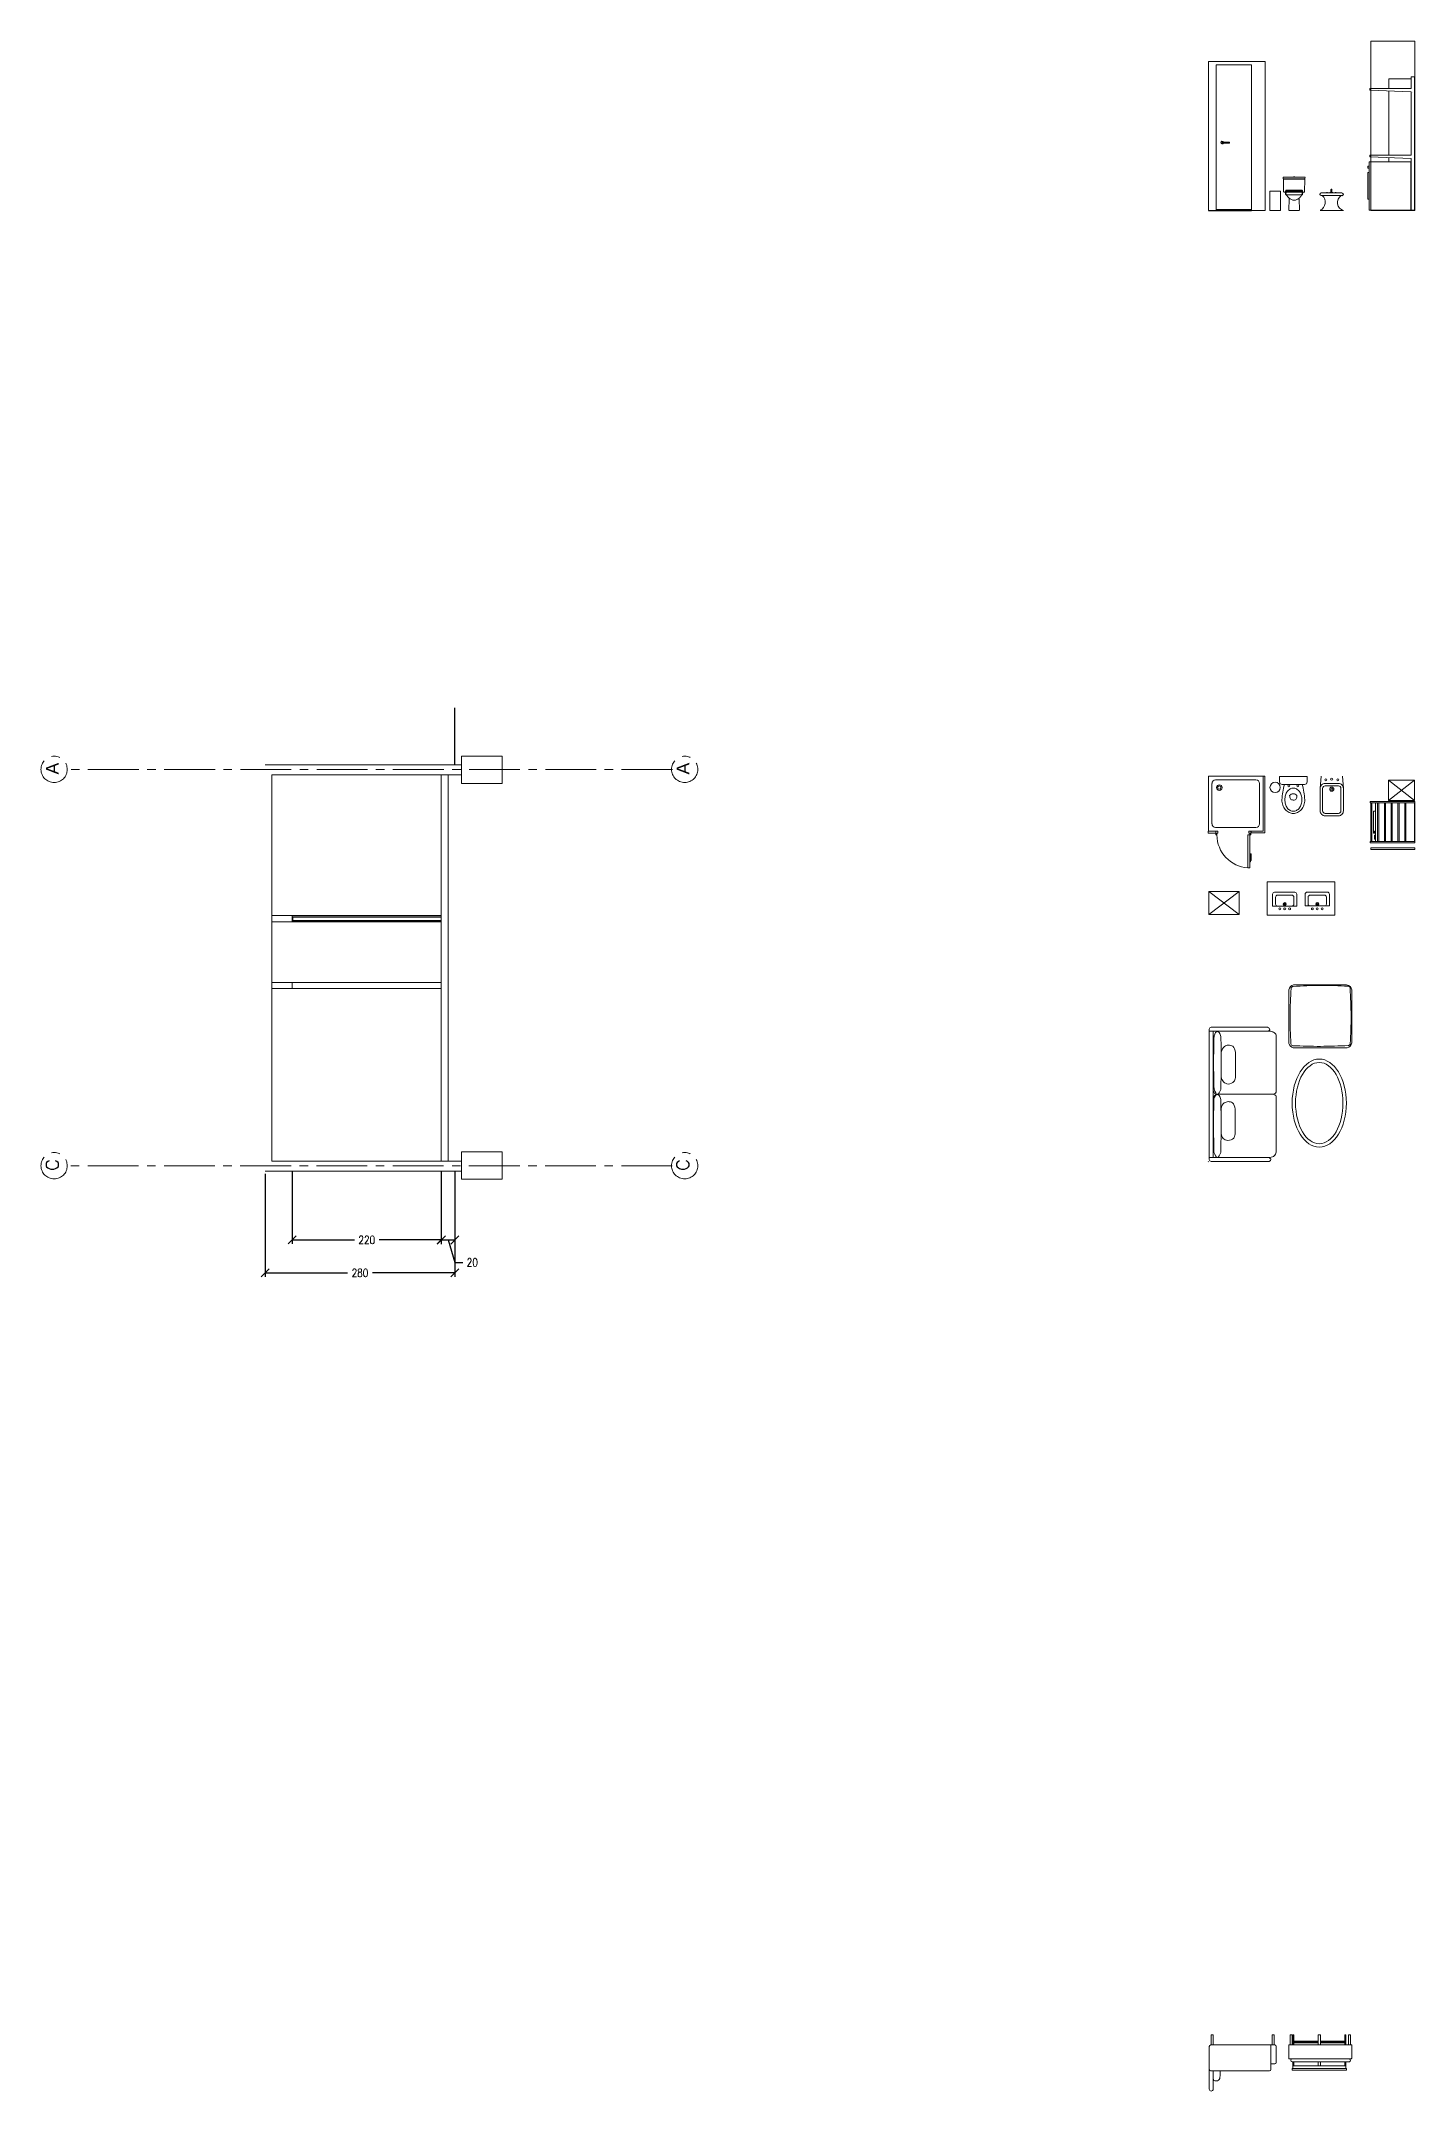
# Model space of a CAD drawing. Header units: millimetres. Extents: x -13.9 to 6.4, y -13.6 to 16.7.
import ezdxf

# ---------------------------------------------------------------- set-up
doc = ezdxf.new("R2010")
doc.units = ezdxf.units.MM
doc.linetypes.add('CENTER2', pattern=[1.125, 0.75, -0.125, 0.125, -0.125])
doc.layers.add('A-ANNO-DIMS', color=105, linetype='Continuous')
doc.layers.add('A-SECT D-MCUT', color=7, linetype='Continuous')
doc.layers.add('A-ANNO-SYMB', color=3, linetype='Continuous', lineweight=18)
doc.layers.add('A-ANNO-TEXT', color=3, linetype='Continuous', lineweight=18)
for name, color, linetype, lineweight, transparency in [('A-DOOR-FULL', 2, 'Continuous', 9, 0.25), ('A-FURN', 1, 'Continuous', 9, 0.26), ('A-GLAZ-FULL', 4, 'Continuous', 9, 0.24)]:
    doc.layers.add(name, color=color, linetype=linetype, lineweight=lineweight, transparency=transparency)
doc.styles.add('E-ROMANS', font='romans.shx', dxfattribs={"width": 0.8})
doc.styles.get("Standard").update_dxf_attribs({"font": 'arial.ttf'})
doc.dimstyles.new('E-0100_TICK_12', dxfattribs={"dimscale": 0.001, "dimtxt": 120, "dimasz": 120, "dimexe": 60, "dimexo": 40, "dimgap": 60, "dimtad": 0, "dimzin": 0, "dimdsep": 46, "dimtxsty": 'E-ROMANS', "dimblk": 'OBLIQUE', "dimcen": 60, "dimclrd": 256, "dimclre": 256, "dimclrt": 256, "dimadec": 0, "dimazin": 0, "dimtfac": 1, "dimtmove": 1, "dimatfit": 3, "dimldrblk": 'OPEN90', "dimfxl": 0, "dimtolj": 1, "dimtzin": 0, "dimlwd": -1, "dimarcsym": 0})

# ---------------------------------------------------------------- blocks, each defined once
blk = doc.blocks.new('DOOR-75')
for points in [[(-0.07, 0.84), (-0.07, 0.09), (-0.025, 0.09), (-0.025, 0.84), (-0.07, 0.84)], [(-0.775, 0.09), (-0.8, 0.09), (-0.8, 0), (-0.755, 0), (-0.755, 0.045), (-0.775, 0.045), (-0.775, 0.09)], [(-0.025, 0.09), (0, 0.09), (0, 0), (-0.045, 0), (-0.045, 0.045), (-0.025, 0.045), (-0.025, 0.09)]]:
    blk.add_lwpolyline(points)
blk.add_arc((-0.023, 0.089), 0.752, 93.6181, 179.9249)
blk = doc.blocks.new('_Oblique')
at = {"color": 0, "linetype": 'ByBlock', "lineweight": -2}
blk.add_line((-0.5, -0.5), (0.5, 0.5), dxfattribs=at)
blk = doc.blocks.new('*D12')
at = {"layer": 'A-ANNO-DIMS', "lineweight": -2, "transparency": 16777216}
for p, q in [((-10.57, -0.022), (-10.57, -1.542)), ((-7.77, -0.022), (-7.77, -1.542))]:
    blk.add_line(p, q, dxfattribs=at)
at = {"layer": 'A-ANNO-DIMS', "transparency": 16777216}
for p, q in [((-10.57, -1.482), (-9.353, -1.482)), ((-7.77, -1.482), (-8.987, -1.482))]:
    blk.add_line(p, q, dxfattribs=at)
at = {"layer": 'Defpoints', "color": 0, "transparency": 16777216}
for p in [(-10.57, 0.018), (-7.77, 0.018), (-10.57, -1.482)]:
    blk.add_point(p, dxfattribs=at)
at = {"layer": 'A-ANNO-DIMS', "transparency": 16777216, "xscale": 0.12, "yscale": 0.12, "zscale": 0.12, "rotation": 180}
blk.add_blockref('_Oblique', (-10.57, -1.482), dxfattribs=at)
at = {"layer": 'A-ANNO-DIMS', "transparency": 16777216, "xscale": 0.12, "yscale": 0.12, "zscale": 0.12}
blk.add_blockref('_Oblique', (-7.77, -1.482), dxfattribs=at)
at = {"layer": 'A-ANNO-DIMS', "transparency": 16777216, "insert": (-9.17, -1.482), "char_height": 0.12, "attachment_point": 5, "style": 'E-ROMANS', "bg_fill": 3, "box_fill_scale": 1.1, "bg_fill_color": 256, "bg_fill_true_color": 13158600, "bg_fill_transparency": 0}
blk.add_mtext('\\A1;280', dxfattribs=at)
blk = doc.blocks.new('_Open90')
at = {"color": 0, "linetype": 'ByBlock', "lineweight": -2}
for p, q in [((0, 0), (-1, 0)), ((-0.5, 0.5), (0, 0)), ((0, 0), (-0.5, -0.5))]:
    blk.add_line(p, q, dxfattribs=at)
blk = doc.blocks.new('*D10')
at = {"layer": 'A-ANNO-DIMS', "lineweight": -2, "transparency": 16777216}
for p, q in [((-10.17, 0.013), (-10.17, -1.056)), ((-7.97, 0.013), (-7.97, -1.056))]:
    blk.add_line(p, q, dxfattribs=at)
at = {"layer": 'A-ANNO-DIMS', "transparency": 16777216}
for p, q in [((-10.17, -0.996), (-9.253, -0.996)), ((-7.97, -0.996), (-8.887, -0.996))]:
    blk.add_line(p, q, dxfattribs=at)
at = {"layer": 'Defpoints', "color": 0, "transparency": 16777216}
for p in [(-10.17, 0.053), (-7.97, 0.053), (-10.17, -0.996)]:
    blk.add_point(p, dxfattribs=at)
at = {"layer": 'A-ANNO-DIMS', "transparency": 16777216, "xscale": 0.12, "yscale": 0.12, "zscale": 0.12, "rotation": 180}
blk.add_blockref('_Oblique', (-10.17, -0.996), dxfattribs=at)
at = {"layer": 'A-ANNO-DIMS', "transparency": 16777216, "xscale": 0.12, "yscale": 0.12, "zscale": 0.12}
blk.add_blockref('_Oblique', (-7.97, -0.996), dxfattribs=at)
at = {"layer": 'A-ANNO-DIMS', "transparency": 16777216, "insert": (-9.07, -0.996), "char_height": 0.12, "attachment_point": 5, "style": 'E-ROMANS', "bg_fill": 3, "box_fill_scale": 1.1, "bg_fill_color": 256, "bg_fill_true_color": 13158600, "bg_fill_transparency": 0}
blk.add_mtext('\\A1;220', dxfattribs=at)
blk = doc.blocks.new('*D11')
at = {"layer": 'A-ANNO-DIMS', "lineweight": -2, "transparency": 16777216}
for p, q in [((-7.97, -0.027), (-7.97, -1.057)), ((-7.77, -0.027), (-7.77, -1.057))]:
    blk.add_line(p, q, dxfattribs=at)
at = {"layer": 'A-ANNO-DIMS', "transparency": 16777216}
for p, q in [((-7.97, -0.997), (-7.77, -0.997)), ((-7.87, -0.997), (-7.771, -1.327)), ((-7.771, -1.327), (-7.651, -1.327))]:
    blk.add_line(p, q, dxfattribs=at)
at = {"layer": 'Defpoints', "color": 0, "transparency": 16777216}
for p in [(-7.97, 0.013), (-7.77, 0.013), (-7.77, -0.997)]:
    blk.add_point(p, dxfattribs=at)
at = {"layer": 'A-ANNO-DIMS', "transparency": 16777216, "xscale": 0.12, "yscale": 0.12, "zscale": 0.12, "rotation": 180}
blk.add_blockref('_Oblique', (-7.97, -0.997), dxfattribs=at)
at = {"layer": 'A-ANNO-DIMS', "transparency": 16777216, "xscale": 0.12, "yscale": 0.12, "zscale": 0.12}
blk.add_blockref('_Oblique', (-7.77, -0.997), dxfattribs=at)
at = {"layer": 'A-ANNO-DIMS', "transparency": 16777216, "insert": (-7.513, -1.327), "char_height": 0.12, "attachment_point": 5, "style": 'E-ROMANS', "bg_fill": 3, "box_fill_scale": 1.1, "bg_fill_color": 256, "bg_fill_true_color": 13158600, "bg_fill_transparency": 0}
blk.add_mtext('\\A1;20', dxfattribs=at)

msp = doc.modelspace()

# ---------------------------------------------------------------- linework, layer by layer
for p, q in [((3.354, 14.199), (3.465, 14.199)), ((3.465, 14.199), (3.987, 14.199))]:
    msp.add_line(p, q)
at = {"layer": 'A-ANNO-DIMS'}
msp.add_line((-7.77, 0.018), (-7.77, -0.782), dxfattribs=at)
at = {"layer": 'A-ANNO-SYMB', "linetype": 'CENTER2'}
msp.add_lwpolyline([(-4.559, 5.949), (-13.49, 5.949)], dxfattribs=at)
for centre in [(-13.684, 5.949), (-4.378, 5.949), (-13.684, 0.099), (-4.378, 0.099)]:
    msp.add_circle(centre, 0.194, dxfattribs=at)
at = {"layer": 'A-DOOR-FULL'}
for p, q in [((3.465, 14.199), (3.465, 16.35)), ((3.465, 16.35), (3.987, 16.35)), ((3.987, 14.199), (3.987, 16.35)), ((3.465, 14.211), (3.987, 14.211))]:
    msp.add_line(p, q, dxfattribs=at)
at = {"layer": 'A-DOOR-FULL', "lineweight": 15, "transparency": 33554597}
msp.add_line((3.457, 5.039), (3.461, 5.039), dxfattribs=at)
at = {"layer": 'A-DOOR-FULL'}
for points in [[(3.555, 15.206), (3.66, 15.206), (3.66, 15.191), (3.555, 15.191)], [(3.963, 4.63), (3.963, 4.63), (3.963, 4.569), (3.963, 4.569)], [(3.963, 4.63), (3.972, 4.63), (3.972, 4.585), (3.963, 4.585)], [(3.972, 4.703), (3.981, 4.703), (3.981, 4.606), (3.972, 4.606)]]:
    msp.add_lwpolyline(points, close=True, dxfattribs=at)
msp.add_arc((3.554, 15.199), 0.02, 20.4428, 339.1919, dxfattribs=at)
at = {"layer": 'A-FURN'}
for p, q in [((6.395, 16.172), (6.395, 14.202)), ((5.735, 15.973), (6.345, 15.95)), ((6.361, 15.944), (6.361, 15.944)), ((5.734, 14.99), (6.345, 14.967)), ((4.463, 14.664), (4.455, 14.664)), ((4.461, 14.477), (4.457, 14.657)), ((4.461, 14.66), (4.768, 14.66)), ((4.766, 14.664), (4.464, 14.664)), ((4.605, 14.695), (4.627, 14.695)), ((4.613, 14.693), (4.606, 14.693)), ((4.613, 14.692), (4.613, 14.693)), ((4.613, 14.692), (4.619, 14.692)), ((4.625, 14.693), (4.619, 14.693)), ((4.619, 14.693), (4.619, 14.692)), ((4.776, 14.664), (4.768, 14.664)), ((4.774, 14.657), (4.77, 14.477)), ((6.345, 14.202), (6.345, 14.811)), ((4.507, 14.47), (4.468, 14.47)), ((4.491, 14.438), (4.488, 14.456)), ((4.616, 14.481), (4.493, 14.481)), ((4.616, 14.473), (4.493, 14.473)), ((4.498, 14.438), (4.495, 14.456)), ((4.496, 14.466), (4.507, 14.466)), ((4.616, 14.488), (4.497, 14.488)), ((4.502, 14.488), (4.502, 14.481)), ((4.616, 14.499), (4.504, 14.499)), ((4.505, 14.43), (4.616, 14.43)), ((4.507, 14.473), (4.507, 14.47)), ((4.507, 14.466), (4.507, 14.47)), ((4.508, 14.466), (4.724, 14.466)), ((4.511, 14.488), (4.511, 14.481)), ((4.518, 14.473), (4.518, 14.467)), ((4.713, 14.47), (4.518, 14.47)), ((4.537, 14.202), (4.543, 14.371)), ((4.616, 14.499), (4.727, 14.499)), ((4.616, 14.488), (4.735, 14.488)), ((4.616, 14.481), (4.738, 14.481)), ((4.616, 14.473), (4.738, 14.473)), ((4.726, 14.43), (4.616, 14.43)), ((4.689, 14.371), (4.694, 14.202)), ((4.714, 14.473), (4.714, 14.466)), ((4.72, 14.488), (4.72, 14.481)), ((4.725, 14.473), (4.725, 14.47)), ((4.763, 14.47), (4.725, 14.47)), ((4.725, 14.47), (4.725, 14.466)), ((4.725, 14.466), (4.735, 14.466)), ((4.728, 14.488), (4.728, 14.481)), ((4.736, 14.456), (4.733, 14.438)), ((4.743, 14.456), (4.74, 14.438)), ((5.014, 14.456), (5.323, 14.456)), ((5.017, 14.417), (5.323, 14.417)), ((5.171, 14.505), (5.172, 14.506)), ((4.616, 14.2), (4.539, 14.2)), ((4.693, 14.2), (4.616, 14.2)), ((5.002, 14.2), (5.347, 14.2)), ((4.159, 5.847), (3.351, 5.847)), ((3.351, 5.847), (3.351, 5.04)), ((6.011, 5.79), (6.391, 5.49)), ((6.391, 5.79), (6.011, 5.49)), ((6.394, 5.453), (6.394, 4.883)), ((3.357, 4.146), (3.807, 3.806)), ((3.807, 4.146), (3.357, 3.806)), ((3.351, 0.163), (3.351, 0.163)), ((3.386, -12.876), (4.33, -12.876)), ((3.393, -12.727), (3.393, -12.876)), ((3.393, -12.727), (3.423, -12.727)), ((3.423, -12.727), (3.423, -12.876)), ((4.33, -12.876), (4.273, -12.876)), ((4.273, -12.876), (4.273, -13.241)), ((4.323, -12.727), (4.293, -12.727)), ((4.293, -12.727), (4.293, -12.876)), ((4.323, -12.727), (4.323, -12.876)), ((5.461, -12.876), (4.545, -12.876)), ((4.545, -12.876), (4.588, -12.876)), ((4.558, -12.876), (4.558, -12.727)), ((4.588, -12.876), (4.558, -12.876)), ((4.588, -12.876), (4.588, -12.727)), ((4.613, -12.73), (4.598, -12.73)), ((4.598, -12.73), (4.598, -12.876)), ((4.613, -12.876), (4.613, -12.73)), ((4.973, -12.821), (4.613, -12.821)), ((5.003, -12.73), (4.973, -12.73)), ((4.973, -12.73), (4.973, -12.876)), ((5.003, -12.876), (5.003, -12.73)), ((5.363, -12.821), (5.003, -12.821)), ((5.363, -12.73), (5.363, -12.745)), ((5.363, -12.876), (5.363, -12.73)), ((5.378, -12.876), (5.378, -12.73)), ((5.418, -12.876), (5.418, -12.727)), ((5.461, -12.876), (5.418, -12.876)), ((5.418, -12.876), (5.448, -12.876)), ((5.448, -12.876), (5.448, -12.727)), ((3.363, -13.531), (3.363, -13.157)), ((4.253, -13.261), (3.384, -13.261)), ((3.423, -13.531), (3.423, -13.261)), ((3.523, -13.335), (3.523, -13.261)), ((4.273, -13.157), (4.332, -13.157)), ((5.461, -13.081), (4.545, -13.081)), ((5.388, -13.223), (4.588, -13.223)), ((4.588, -13.223), (4.598, -13.223)), ((4.598, -13.127), (4.598, -13.188)), ((5.378, -13.188), (4.598, -13.188)), ((4.598, -13.223), (4.598, -13.188)), ((4.598, -13.188), (4.613, -13.188)), ((4.613, -13.188), (4.613, -13.127)), ((4.973, -13.127), (4.973, -13.188)), ((4.988, -13.188), (5.003, -13.188)), ((5.003, -13.188), (5.003, -13.127)), ((5.363, -13.188), (5.363, -13.127)), ((5.378, -13.188), (5.363, -13.188)), ((5.378, -13.188), (5.378, -13.127)), ((5.378, -13.223), (5.378, -13.188)), ((5.388, -13.223), (5.378, -13.223)), ((3.451, -13.409), (3.463, -13.409))]:
    msp.add_line(p, q, dxfattribs=at)
at = {"layer": 'A-FURN', "lineweight": 15}
for p, q in [((4.053, 5.794), (3.457, 5.794)), ((5.001, 5.669), (5.014, 5.849)), ((5.343, 5.669), (5.329, 5.849)), ((3.404, 5.741), (3.404, 5.145)), ((4.106, 5.145), (4.106, 5.741)), ((5.739, 5.473), (5.749, 5.473)), ((5.739, 5.473), (5.739, 5.453)), ((5.739, 5.453), (6.399, 5.453)), ((5.749, 5.453), (5.749, 4.883)), ((5.749, 5.453), (5.764, 5.453)), ((5.764, 5.453), (5.764, 4.883)), ((5.817, 5.331), (5.817, 5.453)), ((5.849, 4.883), (5.849, 5.453)), ((5.849, 5.453), (5.864, 5.453)), ((5.864, 5.453), (5.864, 4.883)), ((5.949, 4.883), (5.949, 5.453)), ((5.949, 5.453), (5.964, 5.453)), ((5.964, 5.453), (5.964, 4.883)), ((6.049, 4.883), (6.049, 5.453)), ((6.049, 5.453), (6.064, 5.453)), ((6.064, 5.453), (6.064, 4.883)), ((6.149, 4.883), (6.149, 5.453)), ((6.149, 5.453), (6.164, 5.453)), ((6.164, 5.453), (6.164, 4.883)), ((6.249, 4.883), (6.249, 5.453)), ((6.249, 5.453), (6.264, 5.453)), ((6.264, 5.453), (6.264, 4.883)), ((5.789, 5.007), (5.789, 5.331)), ((5.789, 5.331), (5.817, 5.331)), ((5.817, 5.331), (5.817, 5.004)), ((3.457, 5.092), (4.053, 5.092)), ((5.739, 4.863), (5.739, 4.883)), ((5.739, 4.883), (6.4, 4.883)), ((5.749, 4.883), (5.849, 4.883)), ((5.817, 5.007), (5.789, 5.007)), ((5.803, 5.036), (5.803, 5.007)), ((5.817, 5.036), (5.803, 5.036)), ((5.803, 4.919), (5.803, 4.979)), ((5.817, 4.979), (5.803, 4.979)), ((5.817, 4.919), (5.803, 4.919)), ((5.817, 4.883), (5.817, 5.004)), ((5.849, 4.883), (5.949, 4.883)), ((5.949, 4.883), (6.049, 4.883)), ((6.049, 4.883), (6.149, 4.883)), ((6.149, 4.883), (6.249, 4.883)), ((4.224, 2.143), (3.391, 2.143)), ((3.363, 2.113), (3.363, 0.193)), ((3.363, 2.083), (4.272, 2.083)), ((3.423, 0.223), (3.423, 2.083)), ((3.423, 2.083), (3.423, 1.153)), ((4.353, 1.196), (4.353, 2.028)), ((4.353, 1.463), (4.353, 1.196)), ((3.478, 1.153), (4.315, 1.153)), ((4.353, 0.298), (4.353, 1.126)), ((4.353, 1.126), (4.353, 0.843)), ((3.363, 0.223), (4.262, 0.223)), ((3.363, 0.223), (3.423, 0.223)), ((3.391, 0.163), (4.25, 0.163)), ((4.262, 0.223), (3.873, 0.223))]:
    msp.add_line(p, q, dxfattribs=at)
at = {"layer": 'A-FURN'}
for points in [[(6.345, 16.142), (6.013, 16.142), (6.013, 15.998)], [(6.395, 16.172), (6.345, 16.172), (6.345, 15.998)], [(6.363, 14.202), (6.393, 14.202), (6.393, 16.142)], [(6.345, 15.998), (5.735, 15.998), (5.735, 15.973)], [(6.013, 15.963), (6.013, 15.015)], [(6.345, 15.95), (6.345, 15.015)], [(6.345, 15.015), (5.734, 15.015), (5.734, 14.99)], [(6.013, 14.98), (6.013, 14.917)], [(6.345, 14.963), (6.345, 14.807)], [(6.345, 14.809), (6.345, 14.201), (6.395, 14.201)], [(5.172, 14.508), (5.172, 14.465), (5.16, 14.465), (5.16, 14.508)], [(5.467, 1.911), (5.469, 2.692)], [(3.35, 0.156), (3.35, 0.156), (3.35, 0.157), (3.35, 0.158), (3.35, 0.158), (3.35, 0.159), (3.351, 0.16), (3.351, 0.161), (3.351, 0.162), (3.351, 0.162), (3.351, 0.163)], [(3.35, 0.156), (3.35, 0.156)], [(3.363, -13.531), (3.363, -12.9)], [(4.353, -12.898), (4.353, -13.136)], [(4.538, -12.882), (4.538, -13.074)], [(4.588, -12.727), (4.558, -12.727)], [(4.613, -12.73), (4.598, -12.73)], [(4.973, -12.846), (4.613, -12.846), (4.613, -12.832), (4.973, -12.832)], [(5.003, -12.73), (4.973, -12.73)], [(5.003, -12.832), (5.363, -12.832), (5.363, -12.846), (5.003, -12.846)], [(5.378, -12.73), (5.363, -12.73)], [(5.448, -12.727), (5.418, -12.727)], [(5.468, -13.073), (5.468, -12.882)], [(4.588, -13.223), (4.588, -13.25), (5.388, -13.25), (5.388, -13.223)], [(4.589, -13.127), (5.429, -13.127)]]:
    msp.add_lwpolyline(points, dxfattribs=at)
for points in [[(5.705, 14.821), (5.724, 14.821), (5.724, 14.852), (5.705, 14.852)], [(5.724, 14.917), (6.338, 14.917), (6.338, 14.202), (5.724, 14.202)], [(5.705, 14.759), (5.724, 14.759), (5.724, 14.364), (5.705, 14.364)], [(4.26, 14.485), (4.413, 14.485), (4.413, 14.2), (4.26, 14.2)], [(5.095, 14.464), (5.111, 14.464), (5.111, 14.456), (5.095, 14.456)], [(5.144, 14.465), (5.189, 14.465), (5.189, 14.456), (5.144, 14.456)], [(5.223, 14.464), (5.239, 14.464), (5.239, 14.456), (5.223, 14.456)], [(6.391, 5.49), (6.391, 5.79), (6.011, 5.79), (6.011, 5.49)], [(3.357, 3.806), (3.807, 3.806), (3.807, 4.146), (3.357, 4.146)]]:
    msp.add_lwpolyline(points, close=True, dxfattribs=at)
at = {"layer": 'A-FURN', "lineweight": 15}
for points in [[(4.438, 5.727), (4.771, 5.727, 0.414214), (4.807, 5.763), (4.807, 5.844), (4.402, 5.844), (4.402, 5.763, 0.414214)], [(4.658, 5.563, 0.456663), (4.55, 5.563, 0.067655), (4.563, 5.513, 0.231456), (4.578, 5.5, 0.070039), (4.604, 5.496, 0.070039), (4.631, 5.5, 0.231456), (4.646, 5.513, 0.067655)], [(5.073, 5.264), (5.271, 5.264, 0.414214), (5.343, 5.336), (5.343, 5.669, 0.414214), (5.271, 5.741), (5.073, 5.741, 0.414214), (5.001, 5.669), (5.001, 5.336, 0.414214)], [(5.073, 5.3), (5.271, 5.3, 0.414214), (5.307, 5.336), (5.307, 5.669, 0.414214), (5.271, 5.705), (5.073, 5.705, 0.414214), (5.037, 5.669), (5.037, 5.336, 0.414214)], [(4.626, 4.136), (4.327, 4.136, 0.414214), (4.298, 4.107), (4.298, 3.932), (4.655, 3.932), (4.655, 4.107, 0.414214)], [(4.582, 4.093), (4.371, 4.093, 0.414214), (4.342, 4.063), (4.342, 3.961, 0.414214), (4.371, 3.932), (4.582, 3.932, 0.414214), (4.612, 3.961), (4.612, 4.063, 0.414214)], [(5.107, 4.137), (4.808, 4.137, 0.414214), (4.779, 4.108), (4.779, 3.933), (5.136, 3.933), (5.136, 4.108, 0.414214)], [(5.063, 4.094), (4.852, 4.094, 0.414214), (4.823, 4.064), (4.823, 3.962, 0.414214), (4.852, 3.933), (5.063, 3.933, 0.414214), (5.092, 3.962), (5.092, 4.064, 0.414214)]]:
    msp.add_lwpolyline(points, format="xyb", close=True, dxfattribs=at)
msp.add_lwpolyline([(4.436, 5.502, 0.082431), (4.449, 5.422, 0.090327), (4.485, 5.357, 0.104321), (4.542, 5.312, 0.116956), (4.604, 5.297, 0.116956), (4.667, 5.312, 0.104321), (4.724, 5.357, 0.090327), (4.76, 5.422, 0.082431), (4.773, 5.502, 0.082431)], format="xyb", dxfattribs=at)
for points in [[(5.739, 4.863), (6.399, 4.863), (6.399, 5.473), (5.739, 5.473)], [(5.391, 2.77), (4.61, 2.771)], [(4.539, 2.695), (4.537, 1.903)], [(4.601, 1.841), (5.4, 1.84)], [(3.541, 1.409), (3.541, 1.777)], [(3.749, 1.768), (3.749, 1.399)], [(3.537, 0.574), (3.537, 0.943)], [(3.744, 0.933), (3.744, 0.565)]]:
    msp.add_lwpolyline(points, dxfattribs=at)
msp.add_lwpolyline([(4.217, 3.799), (5.217, 3.799), (5.217, 4.289), (4.217, 4.289)], close=True, dxfattribs=at)
for centre, radius in [((4.336, 5.683), 0.0765), ((5.084, 5.793), 0.0144), ((5.171, 5.804), 0.0162), ((5.26, 5.793), 0.0144), ((3.512, 5.68), 0.0406), ((3.512, 5.68), 0.0248), ((4.537, 5.706), 0.0144), ((4.672, 5.706), 0.0144), ((5.172, 5.657), 0.0309), ((5.172, 5.657), 0.0159), ((4.477, 3.961), 0.0219), ((4.477, 3.961), 0.0109), ((4.958, 3.962), 0.0219), ((4.958, 3.962), 0.0109), ((4.404, 3.889), 0.0146), ((4.477, 3.889), 0.0146), ((4.55, 3.889), 0.0146), ((4.885, 3.89), 0.0146), ((4.958, 3.89), 0.0146), ((5.03, 3.89), 0.0146)]:
    msp.add_circle(centre, radius, dxfattribs=at)
at = {"layer": 'A-FURN'}
for centre, radius, start, end in [((4.46, 14.684), 0.00656, 91.1369, 187.7083), ((4.309, 14.664), 0.146, 0, 7.7083), ((4.46, 14.657), 0.00292, 90, 180.9816), ((4.616, 6.246), 8.446, 90.0213, 91.0562), ((4.463, 14.661), 0.00292, 90, 194.4775), ((4.606, 14.695), 0.00146, 173.6059, 270), ((4.615, 6.246), 8.446, 88.9438, 89.9787), ((4.625, 14.695), 0.00146, 270, 6.3941), ((4.768, 14.661), 0.00292, 345.5225, 90), ((4.771, 14.684), 0.00656, 352.2917, 88.8631), ((4.771, 14.657), 0.00292, 359.0184, 90), ((4.922, 14.664), 0.146, 172.2917, 180), ((4.468, 14.477), 0.00729, 180.9816, 270), ((4.496, 14.458), 0.00802, 90, 192.114), ((4.493, 14.477), 0.00365, 90, 270), ((4.499, 14.438), 0.00802, 177.9125, 262.8808), ((4.504, 14.488), 0.0109, 90, 158.6763), ((4.497, 14.491), 0.00292, 158.6763, 270), ((4.503, 14.458), 0.00795, 89.4934, 192.1036), ((4.506, 14.438), 0.00802, 177.9125, 262.8808), ((4.497, 14.422), 0.00802, 29.2183, 82.8808), ((4.632, 14.497), 0.146, 209.2183, 228.6789), ((4.521, 14.371), 0.0219, 358, 48.6789), ((4.617, 14.459), 0.109, 226.1445, 269.0712), ((4.614, 14.461), 0.111, 270.9389, 312.6578), ((4.71, 14.371), 0.0219, 131.3211, 182), ((4.6, 14.497), 0.146, 311.3211, 330.7817), ((4.725, 14.438), 0.00802, 277.1192, 2.0875), ((4.727, 14.488), 0.0109, 21.3237, 90), ((4.734, 14.422), 0.00802, 97.1192, 150.7817), ((4.729, 14.458), 0.00766, 347.9543, 92.5753), ((4.732, 14.438), 0.00802, 277.1192, 2.0875), ((4.735, 14.491), 0.00292, 270, 21.3237), ((4.735, 14.458), 0.00802, 347.886, 90), ((4.738, 14.477), 0.00365, 270, 90), ((4.763, 14.477), 0.00729, 270, 359.0184), ((5.017, 14.437), 0.0196, 99.9096, 270), ((4.944, 14.319), 0.132, 295.8563, 48.1748), ((5.166, 14.506), 0.00581, 17.2527, 162.7473), ((5.375, 14.316), 0.12, 122.7074, 256.4394), ((5.323, 14.436), 0.0195, 270, 90), ((4.539, 14.202), 0.00182, 178, 270), ((4.693, 14.202), 0.00182, 270, 2), ((5.371, 2.672), 0.1, 12.0552, 78.607), ((5.37, 1.935), 0.1, 287.0925, 345.9017), ((3.392, -12.905), 0.03, 101.172, 169.7982), ((4.323, -12.905), 0.03, 12.765, 78.1592), ((4.547, -12.885), 0.01, 105.6832, 162.4368), ((5.458, -12.885), 0.01, 17.9083, 74.1747), ((3.392, -13.232), 0.03, 195.209, 256.1194), ((4.244, -13.232), 0.03, 287.1792, 342.3901), ((4.324, -13.128), 0.03, 285.7648, 344.8686), ((4.547, -13.071), 0.01, 197.3818, 253.889), ((4.589, -13.104), 0.0234, 90, 270), ((5.425, -13.104), 0.0236, 261.8913, 98.1087), ((5.458, -13.071), 0.01, 285.9858, 348.7339), ((3.393, -13.527), 0.0303, 188.2317, 351.7683)]:
    msp.add_arc(centre, radius, start, end, dxfattribs=at)
at = {"layer": 'A-FURN', "lineweight": 15}
for centre, radius, start, end in [((3.457, 5.741), 0.0528, 90, 180), ((4.053, 5.741), 0.0528, 360, 90), ((6.213, 5.329), 1.786, 167.1455, 174.4615), ((4.712, 5.502), 0.233, 163.0909, 180), ((4.712, 5.502), 0.233, 180, 196.9091), ((4.659, 5.518), 0.178, 143.7246, 163.0909), ((4.626, 5.542), 0.137, 119.44, 143.7246), ((4.604, 5.58), 0.0937, 90, 119.44), ((4.604, 5.58), 0.0937, 60.56, 90), ((4.583, 5.542), 0.137, 36.2754, 60.56), ((4.55, 5.518), 0.178, 16.9091, 36.2754), ((4.497, 5.502), 0.233, 0, 16.9091), ((4.497, 5.502), 0.233, 343.0909, 0), ((2.996, 5.329), 1.786, 5.5385, 12.8545), ((3.457, 5.145), 0.0528, 180, 270), ((4.053, 5.145), 0.0528, 270, 0), ((4.659, 5.486), 0.178, 196.9091, 216.2754), ((4.626, 5.461), 0.137, 216.2754, 240.56), ((4.604, 5.424), 0.0937, 240.56, 270), ((4.604, 5.424), 0.0937, 270, 299.44), ((4.583, 5.461), 0.137, 299.44, 323.7246), ((4.55, 5.486), 0.178, 323.7246, 343.0909), ((4.636, 2.674), 0.1, 105.556, 167.8536), ((4.602, 2.715), 0.03, 89.9093, 177.8572), ((5.411, 2.718), 0.03, 359.9093, 88.144), ((3.393, 2.113), 0.03, 87.2832, 180), ((4.632, 1.936), 0.1, 199.3598, 252.1874), ((4.598, 1.9), 0.03, 179.9093, 269.9093), ((5.414, 1.903), 0.03, 269.9093, 358.1997), ((3.393, 0.193), 0.03, 180, 274.0678)]:
    msp.add_arc(centre, radius, start, end, dxfattribs=at)
at = {"layer": 'A-FURN'}
msp.add_ellipse((5.166, 14.505), major_axis=(-0.00501, 0), ratio=0.389916, dxfattribs=at)
at = {"layer": 'A-FURN', "lineweight": 15}
for major_axis, ratio in [((0, -0.65), 0.615385), ((0, -0.6), 0.583333)]:
    msp.add_ellipse((4.987, 1.023), major_axis=major_axis, ratio=ratio, dxfattribs=at)
at = {"layer": 'A-FURN'}
for points in [[(5.161, 14.505), (5.16, 14.506)], [(3.463, -13.409), (3.444, -13.408), (3.426, -13.389), (3.423, -13.372)], [(3.463, -13.409), (3.502, -13.399), (3.523, -13.335)]]:
    msp.add_spline(points, degree=3, dxfattribs=at)
msp.add_open_spline([(5.162, 14.505), (5.162, 14.505), (5.162, 14.504), (5.166, 14.503), (5.17, 14.505), (5.17, 14.505), (5.166, 14.506), (5.162, 14.505), (5.162, 14.505), (5.162, 14.505)], degree=3, knots=[0, 0, 0, 0, 0.969298, 0.969298, 3.139862, 3.139862, 5.310427, 5.310427, 6.283185, 6.283185, 6.283185, 6.283185], dxfattribs=at)
at = {"layer": 'A-FURN', "lineweight": 15}
for points in [[(4.602, 2.745), (5.007, 2.761), (5.412, 2.748)], [(4.568, 1.9), (4.557, 2.312), (4.572, 2.716)], [(5.441, 2.718), (5.457, 2.311), (5.444, 1.902)], [(4.224, 2.143), (4.257, 2.111), (4.234, 2.083)], [(3.535, 2.007), (3.509, 2.064), (3.484, 2.081), (3.434, 2.016)], [(3.645, 1.881), (3.589, 1.861), (3.541, 1.777)], [(3.645, 1.881), (3.712, 1.863), (3.749, 1.768)], [(4.272, 2.083), (4.314, 2.069), (4.353, 2.028)], [(5.414, 1.873), (5.006, 1.861), (4.598, 1.87)], [(3.482, 1.151), (3.443, 1.165), (3.423, 1.212)], [(3.434, 1.227), (3.484, 1.151), (3.534, 1.223)], [(3.643, 1.304), (3.573, 1.336), (3.541, 1.409)], [(3.643, 1.304), (3.728, 1.341), (3.749, 1.399)], [(3.478, 1.153), (3.44, 1.133), (3.423, 1.096)], [(3.533, 1.077), (3.508, 1.134), (3.483, 1.151), (3.432, 1.086)], [(3.641, 1.046), (3.585, 1.027), (3.537, 0.943)], [(3.641, 1.046), (3.708, 1.028), (3.744, 0.933)], [(4.353, 1.196), (4.342, 1.171), (4.315, 1.153), (4.339, 1.141), (4.353, 1.126)], [(3.639, 0.47), (3.569, 0.502), (3.537, 0.574)], [(3.639, 0.47), (3.724, 0.506), (3.744, 0.565)], [(3.433, 0.297), (3.483, 0.221), (3.533, 0.293)], [(4.239, 0.223), (4.273, 0.191), (4.25, 0.163)], [(4.262, 0.223), (4.324, 0.246), (4.353, 0.298)]]:
    msp.add_spline(points, degree=3, dxfattribs=at)
for points, knots in [([(3.434, 2.016), (3.431, 1.883), (3.425, 1.62), (3.431, 1.357), (3.434, 1.227)], [0.019925, 0.019925, 0.019925, 0.019925, 0.4196997, 0.8088374, 0.8088374, 0.8088374, 0.8088374]), ([(3.534, 1.223), (3.538, 1.374), (3.544, 1.626), (3.538, 1.878), (3.535, 2.007)], [0, 0, 0, 0, 0.3701528, 0.7562968, 0.7562968, 0.7562968, 0.7562968]), ([(3.432, 1.086), (3.429, 0.953), (3.424, 0.69), (3.43, 0.427), (3.433, 0.297)], [0.019925, 0.019925, 0.019925, 0.019925, 0.4196997, 0.8088374, 0.8088374, 0.8088374, 0.8088374]), ([(3.533, 0.293), (3.536, 0.444), (3.543, 0.696), (3.537, 0.948), (3.533, 1.077)], [0, 0, 0, 0, 0.3701528, 0.7562968, 0.7562968, 0.7562968, 0.7562968])]:
    msp.add_open_spline(points, degree=3, knots=knots, dxfattribs=at)
at = {"layer": 'A-GLAZ-FULL', "lineweight": 15, "transparency": 33554597}
for p, q in [((4.159, 5.039), (4.159, 5.85)), ((4.184, 5.85), (4.184, 5.014)), ((3.461, 5.039), (3.35, 5.039)), ((3.35, 5.039), (3.35, 5.01)), ((3.461, 5.01), (3.35, 5.01)), ((3.461, 5.039), (3.461, 5.01)), ((3.979, 5.039), (4.159, 5.039)), ((3.979, 5.014), (4.184, 5.014))]:
    msp.add_line(p, q, dxfattribs=at)
at = {"layer": 'A-GLAZ-FULL', "color": 4, "lineweight": 15, "transparency": 33554597}
msp.add_line((4.159, 5.85), (4.184, 5.85), dxfattribs=at)
at = {"layer": 'A-GLAZ-FULL', "lineweight": 15, "transparency": 33554567}
msp.add_line((4.159, 5.04), (4.159, 5.847), dxfattribs=at)
at = {"layer": 'A-GLAZ-FULL', "lineweight": 25, "transparency": 33554597}
msp.add_line((3.979, 5.039), (3.979, 5.014), dxfattribs=at)
at = {"layer": 'A-GLAZ-FULL', "lineweight": 15}
for p, q in [((6.4, 4.791), (5.75, 4.791)), ((5.75, 4.791), (5.75, 4.766)), ((5.75, 4.766), (6.4, 4.766)), ((6.4, 4.791), (6.4, 4.791)), ((6.4, 4.791), (6.4, 4.766))]:
    msp.add_line(p, q, dxfattribs=at)
at = {"layer": 'A-GLAZ-FULL'}
for points in [[(5.75, 14.199), (6.4, 14.199), (6.4, 16.699), (5.75, 16.699)], [(3.354, 14.199), (4.188, 14.199), (4.188, 16.399), (3.354, 16.399)]]:
    msp.add_lwpolyline(points, close=True, dxfattribs=at)
at = {"layer": 'A-SECT D-MCUT'}
msp.add_line((-7.77, 6.018), (-7.77, 6.859), dxfattribs=at)
at = {"layer": 'A-SECT D-MCUT', "lineweight": 20}
for p, q in [((-7.67, 6.018), (-10.57, 6.018)), ((-10.47, 5.868), (-10.47, 0.168)), ((-7.67, 5.868), (-10.47, 5.868)), ((-7.97, 0.168), (-7.97, 5.868)), ((-7.87, 0.168), (-7.87, 5.868)), ((-8.47, 3.79), (-10.47, 3.79)), ((-8.47, 3.7), (-10.47, 3.7)), ((-10.17, 3.7), (-10.17, 3.79)), ((-7.97, 3.775), (-10.17, 3.775)), ((-7.97, 3.715), (-10.17, 3.715)), ((-7.97, 3.77), (-10.159, 3.77)), ((-10.159, 3.72), (-10.159, 3.77)), ((-7.97, 3.72), (-10.159, 3.72)), ((-7.97, 3.79), (-8.47, 3.79)), ((-7.97, 3.7), (-8.47, 3.7)), ((-7.97, 2.803), (-10.469, 2.803)), ((-10.169, 2.713), (-10.169, 2.803)), ((-7.97, 2.713), (-10.469, 2.713)), ((-7.67, 0.018), (-10.57, 0.018)), ((-10.47, 0.168), (-7.67, 0.168))]:
    msp.add_line(p, q, dxfattribs=at)
for points in [[(-7.07, 5.743), (-7.07, 6.143), (-7.67, 6.143), (-7.67, 5.743)], [(-7.07, -0.097), (-7.07, 0.303), (-7.67, 0.303), (-7.67, -0.097)]]:
    msp.add_lwpolyline(points, close=True, dxfattribs=at)

# ---------------------------------------------------------------- block references
at = {"layer": 'A-DOOR-FULL', "color": 2, "lineweight": 15, "transparency": 33554597, "xscale": -0.6473047144751005, "yscale": 0.6473047144751005, "zscale": 0.6473047144751005, "rotation": 180}
msp.add_blockref('DOOR-75', (3.979, 5.039), dxfattribs=at)

# ---------------------------------------------------------------- texts
at = {"layer": 'A-ANNO-TEXT', "attachment_point": 5, "rotation": 90}
for s, insert, char_height in [('A', (-13.71, 5.96), 0.186), ('A', (-4.404, 5.96), 0.186), ('{\\Fromans|c0;C}', (-13.71, 0.11), 0.18608), ('{\\Fromans|c0;C}', (-4.404, 0.11), 0.18608)]:
    msp.add_mtext(s, dxfattribs=dict(at, insert=insert, char_height=char_height))

# ---------------------------------------------------------------- next in the draw order: dimensions: what is measured, and where the dimension line sits
at = {"layer": 'A-ANNO-DIMS'}
dim = msp.add_linear_dim(base=(-10.57, -1.482), p1=(-7.77, 0.018), p2=(-10.57, 0.018), angle=180, text='280', dimstyle='E-0100_TICK_12', dxfattribs=at)
dim.commit()
dim.dimension.update_dxf_attribs({"geometry": '*D12', "text_midpoint": (-9.17, -1.482)})

# ---------------------------------------------------------------- next in the draw order: dimensions: what is measured, and where the dimension line sits
dim = msp.add_linear_dim(base=(-10.17, -0.996), p1=(-7.97, 0.053), p2=(-10.17, 0.053), angle=180, text='220', dimstyle='E-0100_TICK_12', dxfattribs=at)
dim.commit()
dim.dimension.update_dxf_attribs({"geometry": '*D10', "text_midpoint": (-9.07, -0.996)})

# ---------------------------------------------------------------- next in the draw order: dimensions: what is measured, and where the dimension line sits
dim = msp.add_linear_dim(base=(-7.77, -0.997), p1=(-7.97, 0.013), p2=(-7.77, 0.013), angle=0, text='20', dimstyle='E-0100_TICK_12', dxfattribs=at)
dim.commit()
dim.dimension.update_dxf_attribs({"geometry": '*D11', "text_midpoint": (-7.591, -1.327)})

# ---------------------------------------------------------------- next in the draw order: linework, layer by layer
at = {"layer": 'A-ANNO-SYMB', "linetype": 'CENTER2'}
msp.add_lwpolyline([(-4.562, 0.099), (-13.49, 0.099)], dxfattribs=at)

doc.saveas('drawing.dxf')
